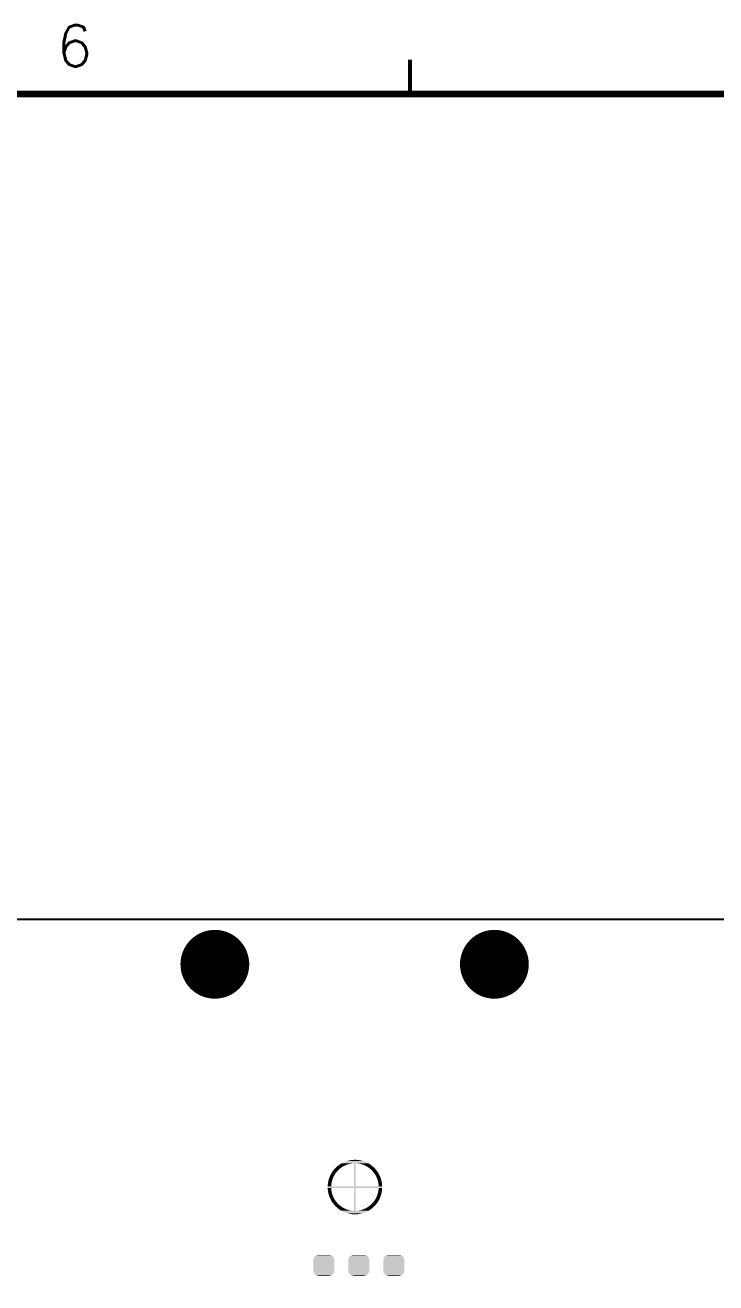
# Model space of a CAD drawing. Extents: x 295 to 953, y 10 to 290.
# Drawn here: x 756.5 to 806.7, y 198.6 to 290 of the extents above; entities that cross this region are included whole.
import ezdxf
from ezdxf.enums import TextEntityAlignment as Align

# ---------------------------------------------------------------- set-up
doc = ezdxf.new("R2010")
doc.units = 0
doc.header["$LTSCALE"] = 5
doc.header["$MEASUREMENT"] = 0
doc.layers.get('0').update_dxf_attribs({"linetype": 'CONTINUOUS', "lineweight": 25})
for name, color, linetype in [('DV-ABPB-A4_IN2', 3, 'CONTINUOUS'), ('문자', 4, 'CONTINUOUS'), ('테두리', 3, 'CONTINUOUS')]:
    doc.layers.add(name, color=color, linetype=linetype)
doc.styles.get("Standard").update_dxf_attribs({"font": 'simplex.shx'})

# ---------------------------------------------------------------- blocks, each defined once
blk = doc.blocks.new('C')
at = {"layer": '테두리'}
for points, const_width in [([(307.5, 287.5), (307.5, 285)], 0.3), ([(15, 285), (15, 15), (405, 15), (405, 285), (15, 285)], 0.5)]:
    blk.add_lwpolyline(points, dxfattribs=dict(at, const_width=const_width))
at = {"layer": '문자'}
blk.add_text('6', height=3, dxfattribs=at).set_placement((283.125, 288.5), align=Align.MIDDLE)

msp = doc.modelspace()

# ---------------------------------------------------------------- linework, layer by layer
at = {"color": 7, "const_width": 2.501}
for points in [[(769.047, 221.753, 1), (771.548, 221.753, 1)], [(789.367, 221.753, 1), (791.868, 221.753, 1)]]:
    msp.add_lwpolyline(points, format="xyb", close=True, dxfattribs=at)
at = {"color": 7}
for points in [[(779.92, 207.463), (779.976, 207.479), (781.04, 207.463), (780.985, 207.479)], [(779.976, 207.479), (779.981, 207.48), (780.985, 207.479), (780.979, 207.48)], [(779.981, 207.48), (780.037, 207.494), (780.979, 207.48), (780.924, 207.494)], [(780.037, 207.494), (780.043, 207.495), (780.924, 207.494), (780.917, 207.495)], [(780.043, 207.495), (780.099, 207.507), (780.917, 207.495), (780.862, 207.507)], [(780.099, 207.507), (780.105, 207.508), (780.862, 207.507), (780.855, 207.508)], [(780.105, 207.508), (780.162, 207.518), (780.855, 207.508), (780.799, 207.518)], [(780.162, 207.518), (780.167, 207.519), (780.799, 207.518), (780.793, 207.519)], [(780.167, 207.519), (780.225, 207.527), (780.793, 207.519), (780.736, 207.527)], [(780.225, 207.527), (780.23, 207.528), (780.736, 207.527), (780.73, 207.528)], [(780.23, 207.528), (780.288, 207.535), (780.73, 207.528), (780.673, 207.535)], [(780.288, 207.535), (780.293, 207.535), (780.673, 207.535), (780.666, 207.535)], [(780.293, 207.535), (780.352, 207.54), (780.666, 207.535), (780.61, 207.54)], [(780.352, 207.54), (780.356, 207.54), (780.61, 207.54), (780.602, 207.54)], [(780.356, 207.54), (780.416, 207.543), (780.602, 207.54), (780.547, 207.543)], [(780.416, 207.543), (780.42, 207.543), (780.547, 207.543), (780.536, 207.543)], [(780.42, 207.543), (780.483, 207.544), (780.536, 207.543), (780.483, 207.544)], [(778.762, 206.549), (778.789, 206.594), (779.063, 206.549), (779.095, 206.594)], [(778.789, 206.594), (778.791, 206.597), (779.095, 206.594), (779.097, 206.597)], [(778.791, 206.597), (778.82, 206.644), (779.097, 206.597), (779.134, 206.644)], [(778.82, 206.644), (778.823, 206.648), (779.134, 206.644), (779.136, 206.648)], [(778.823, 206.648), (778.851, 206.69), (779.136, 206.648), (779.171, 206.69)], [(778.851, 206.69), (778.858, 206.7), (779.171, 206.69), (779.181, 206.7)], [(778.858, 206.7), (778.883, 206.734), (779.181, 206.7), (779.211, 206.734)], [(778.883, 206.734), (778.895, 206.752), (779.211, 206.734), (779.228, 206.752)], [(778.895, 206.752), (778.915, 206.777), (779.228, 206.752), (779.252, 206.777)], [(778.915, 206.777), (778.934, 206.802), (779.252, 206.777), (779.277, 206.802)], [(778.934, 206.802), (778.948, 206.818), (779.277, 206.802), (779.294, 206.818)], [(778.948, 206.818), (778.975, 206.851), (779.294, 206.818), (779.33, 206.851)], [(778.975, 206.851), (778.981, 206.858), (779.33, 206.851), (779.338, 206.858)], [(778.981, 206.858), (779.015, 206.897), (779.338, 206.858), (779.383, 206.897)], [(779.015, 206.897), (779.017, 206.898), (779.383, 206.897), (779.385, 206.898)], [(779.017, 206.898), (779.05, 206.934), (779.385, 206.898), (779.429, 206.934)], [(779.05, 206.934), (779.06, 206.944), (779.429, 206.934), (779.444, 206.944)], [(779.06, 206.944), (779.085, 206.969), (779.444, 206.944), (779.477, 206.969)], [(779.085, 206.969), (779.105, 206.989), (779.477, 206.969), (779.507, 206.989)], [(779.105, 206.989), (779.119, 207.002), (779.507, 206.989), (779.526, 207.002)], [(779.119, 207.002), (779.152, 207.033), (779.526, 207.002), (779.573, 207.033)], [(779.152, 207.033), (779.154, 207.034), (779.573, 207.033), (779.576, 207.034)], [(779.154, 207.034), (779.188, 207.064), (779.576, 207.034), (779.627, 207.064)], [(779.188, 207.064), (779.199, 207.074), (779.627, 207.064), (779.645, 207.074)], [(779.199, 207.074), (779.222, 207.093), (779.645, 207.074), (779.679, 207.093)], [(779.222, 207.093), (779.248, 207.115), (779.679, 207.093), (779.722, 207.115)], [(779.248, 207.115), (779.255, 207.119), (779.722, 207.115), (779.732, 207.119)], [(779.255, 207.119), (779.287, 207.144), (779.732, 207.119), (779.785, 207.144)], [(779.287, 207.144), (779.299, 207.153), (779.785, 207.144), (779.807, 207.153)], [(779.299, 207.153), (779.318, 207.167), (779.807, 207.153), (779.84, 207.167)], [(779.318, 207.167), (779.347, 207.188), (779.84, 207.167), (779.895, 207.188)], [(779.347, 207.188), (779.35, 207.19), (779.895, 207.188), (779.902, 207.19)], [(779.35, 207.19), (779.375, 207.207), (779.902, 207.19), (779.951, 207.207)], [(779.375, 207.207), (779.401, 207.224), (779.951, 207.207), (780.008, 207.224)], [(779.401, 207.224), (779.403, 207.226), (780.008, 207.224), (780.013, 207.226)], [(779.403, 207.226), (779.425, 207.24), (780.013, 207.226), (780.065, 207.24)], [(779.425, 207.24), (779.446, 207.253), (780.065, 207.24), (780.123, 207.253)], [(779.446, 207.253), (779.457, 207.259), (780.123, 207.253), (780.156, 207.259)], [(779.457, 207.259), (779.465, 207.264), (780.156, 207.259), (780.181, 207.264)], [(779.465, 207.264), (779.481, 207.273), (780.181, 207.264), (780.24, 207.273)], [(779.481, 207.273), (779.493, 207.281), (780.24, 207.273), (780.299, 207.281)], [(779.493, 207.281), (779.502, 207.286), (780.299, 207.281), (780.358, 207.286)], [(779.502, 207.286), (779.508, 207.289), (780.358, 207.286), (780.417, 207.289)], [(779.508, 207.289), (779.512, 207.291), (781.453, 207.289), (781.449, 207.291)], [(779.512, 207.291), (779.562, 207.318), (781.449, 207.291), (781.399, 207.318)], [(779.562, 207.318), (779.567, 207.321), (781.399, 207.318), (781.393, 207.321)], [(779.567, 207.321), (779.619, 207.347), (781.393, 207.321), (781.342, 207.347)], [(779.619, 207.347), (779.624, 207.35), (781.342, 207.347), (781.336, 207.35)], [(779.624, 207.35), (779.677, 207.374), (781.336, 207.35), (781.284, 207.374)], [(779.677, 207.374), (779.682, 207.376), (781.284, 207.374), (781.279, 207.376)], [(779.682, 207.376), (779.735, 207.398), (781.279, 207.376), (781.226, 207.398)], [(779.735, 207.398), (779.74, 207.401), (781.226, 207.398), (781.22, 207.401)], [(779.74, 207.401), (779.794, 207.421), (781.22, 207.401), (781.167, 207.421)], [(779.794, 207.421), (779.8, 207.423), (781.167, 207.421), (781.161, 207.423)], [(779.8, 207.423), (779.854, 207.442), (781.161, 207.423), (781.107, 207.442)], [(779.854, 207.442), (779.859, 207.444), (781.107, 207.442), (781.101, 207.444)], [(779.859, 207.444), (779.915, 207.462), (781.101, 207.444), (781.046, 207.462)], [(779.915, 207.462), (779.92, 207.463), (781.046, 207.462), (781.04, 207.463)], [(780.417, 205.626), (780.417, 207.289), (780.544, 205.626), (780.544, 207.289)], [(780.56, 207.288), (780.544, 207.289), (781.454, 207.288), (781.453, 207.289)], [(780.582, 207.287), (780.56, 207.288), (781.456, 207.287), (781.454, 207.288)], [(780.641, 207.283), (780.582, 207.287), (781.464, 207.283), (781.456, 207.287)], [(780.7, 207.276), (780.641, 207.283), (781.475, 207.276), (781.464, 207.283)], [(780.759, 207.267), (780.7, 207.276), (781.49, 207.267), (781.475, 207.276)], [(780.817, 207.257), (780.759, 207.267), (781.508, 207.257), (781.49, 207.267)], [(780.821, 207.256), (780.817, 207.257), (781.509, 207.256), (781.508, 207.257)], [(780.875, 207.244), (780.821, 207.256), (781.528, 207.244), (781.509, 207.256)], [(780.933, 207.23), (780.875, 207.244), (781.551, 207.23), (781.528, 207.244)], [(780.959, 207.222), (780.933, 207.23), (781.563, 207.222), (781.551, 207.23)], [(780.989, 207.213), (780.959, 207.222), (781.576, 207.213), (781.563, 207.222)], [(781.046, 207.195), (780.989, 207.213), (781.603, 207.195), (781.576, 207.213)], [(781.068, 207.187), (781.046, 207.195), (781.615, 207.187), (781.603, 207.195)], [(781.101, 207.175), (781.068, 207.187), (781.632, 207.175), (781.615, 207.187)], [(781.156, 207.152), (781.101, 207.175), (781.663, 207.152), (781.632, 207.175)], [(781.162, 207.15), (781.156, 207.152), (781.667, 207.15), (781.663, 207.152)], [(781.21, 207.128), (781.162, 207.15), (781.694, 207.128), (781.667, 207.15)], [(781.246, 207.111), (781.21, 207.128), (781.717, 207.111), (781.694, 207.128)], [(781.264, 207.102), (781.246, 207.111), (781.727, 207.102), (781.717, 207.111)], [(781.316, 207.074), (781.264, 207.102), (781.761, 207.074), (781.727, 207.102)], [(781.323, 207.07), (781.316, 207.074), (781.766, 207.07), (781.761, 207.074)], [(781.367, 207.045), (781.323, 207.07), (781.795, 207.045), (781.766, 207.07)], [(781.394, 207.028), (781.367, 207.045), (781.813, 207.028), (781.795, 207.045)], [(781.418, 207.014), (781.394, 207.028), (781.829, 207.014), (781.813, 207.028)], [(781.46, 206.985), (781.418, 207.014), (781.86, 206.985), (781.829, 207.014)], [(781.467, 206.981), (781.46, 206.985), (781.864, 206.981), (781.86, 206.985)], [(781.515, 206.946), (781.467, 206.981), (781.899, 206.946), (781.864, 206.981)], [(781.522, 206.94), (781.515, 206.946), (781.905, 206.94), (781.899, 206.946)], [(781.562, 206.91), (781.522, 206.94), (781.933, 206.91), (781.905, 206.94)], [(781.581, 206.894), (781.562, 206.91), (781.948, 206.894), (781.933, 206.91)], [(781.607, 206.872), (781.581, 206.894), (781.967, 206.872), (781.948, 206.894)], [(781.636, 206.846), (781.607, 206.872), (781.99, 206.846), (781.967, 206.872)], [(781.651, 206.832), (781.636, 206.846), (782.001, 206.832), (781.99, 206.846)], [(781.688, 206.797), (781.651, 206.832), (782.03, 206.797), (782.001, 206.832)], [(781.694, 206.791), (781.688, 206.797), (782.034, 206.791), (782.03, 206.797)], [(781.736, 206.749), (781.694, 206.791), (782.067, 206.749), (782.034, 206.791)], [(781.738, 206.747), (781.736, 206.749), (782.069, 206.747), (782.067, 206.749)], [(781.776, 206.705), (781.738, 206.747), (782.099, 206.705), (782.069, 206.747)], [(781.784, 206.695), (781.776, 206.705), (782.106, 206.695), (782.099, 206.705)], [(781.814, 206.66), (781.784, 206.695), (782.13, 206.66), (782.106, 206.695)], [(781.828, 206.643), (781.814, 206.66), (782.141, 206.643), (782.13, 206.66)], [(781.851, 206.614), (781.828, 206.643), (782.159, 206.614), (782.141, 206.643)], [(781.869, 206.589), (781.851, 206.614), (782.175, 206.589), (782.159, 206.614)], [(781.886, 206.566), (781.869, 206.589), (782.188, 206.566), (782.175, 206.589)], [(781.908, 206.534), (781.886, 206.566), (782.207, 206.534), (782.188, 206.566)], [(778.5, 205.632), (778.502, 205.665), (778.755, 205.632), (778.756, 205.665)], [(778.502, 205.665), (778.504, 205.696), (778.756, 205.665), (778.758, 205.696)], [(778.504, 205.696), (778.506, 205.724), (778.758, 205.696), (778.761, 205.724)], [(778.506, 205.724), (778.509, 205.759), (778.761, 205.724), (778.765, 205.759)], [(778.509, 205.759), (778.512, 205.783), (778.765, 205.759), (778.767, 205.783)], [(778.512, 205.783), (778.516, 205.822), (778.767, 205.783), (778.773, 205.822)], [(778.516, 205.822), (778.519, 205.842), (778.773, 205.822), (778.776, 205.842)], [(778.519, 205.842), (778.525, 205.885), (778.776, 205.842), (778.784, 205.885)], [(778.525, 205.885), (778.528, 205.9), (778.784, 205.885), (778.786, 205.9)], [(778.528, 205.9), (778.537, 205.947), (778.786, 205.9), (778.797, 205.947)], [(778.537, 205.947), (778.539, 205.958), (778.797, 205.947), (778.799, 205.958)], [(778.539, 205.958), (778.55, 206.009), (778.799, 205.958), (778.812, 206.009)], [(778.55, 206.009), (778.551, 206.015), (778.812, 206.009), (778.813, 206.015)], [(778.551, 206.015), (778.565, 206.071), (778.813, 206.015), (778.829, 206.071)], [(778.565, 206.071), (778.566, 206.072), (778.829, 206.071), (778.83, 206.072)], [(778.566, 206.072), (778.582, 206.128), (778.83, 206.072), (778.848, 206.128)], [(778.582, 206.128), (778.583, 206.132), (778.848, 206.128), (778.85, 206.132)], [(778.583, 206.132), (778.599, 206.184), (778.85, 206.132), (778.869, 206.184)], [(778.599, 206.184), (778.602, 206.192), (778.869, 206.184), (778.872, 206.192)], [(778.602, 206.192), (778.618, 206.239), (778.872, 206.192), (778.891, 206.239)], [(778.618, 206.239), (778.623, 206.252), (778.891, 206.239), (778.897, 206.252)], [(778.623, 206.252), (778.639, 206.293), (778.897, 206.252), (778.915, 206.293)], [(778.639, 206.293), (778.646, 206.311), (778.915, 206.293), (778.924, 206.311)], [(778.646, 206.311), (778.661, 206.346), (778.924, 206.311), (778.941, 206.346)], [(778.661, 206.346), (778.671, 206.37), (778.941, 206.346), (778.953, 206.37)], [(778.671, 206.37), (778.684, 206.399), (778.953, 206.37), (778.969, 206.399)], [(778.684, 206.399), (778.698, 206.427), (778.969, 206.399), (778.985, 206.427)], [(778.698, 206.427), (778.709, 206.45), (778.985, 206.427), (778.998, 206.45)], [(778.709, 206.45), (778.726, 206.484), (778.998, 206.45), (779.019, 206.484)], [(778.726, 206.484), (778.735, 206.5), (779.019, 206.484), (779.03, 206.5)], [(778.735, 206.5), (778.757, 206.54), (779.03, 206.5), (779.056, 206.54)], [(778.757, 206.54), (778.762, 206.549), (779.056, 206.54), (779.063, 206.549)], [(781.92, 206.517), (781.908, 206.534), (782.216, 206.517), (782.207, 206.534)], [(781.945, 206.478), (781.92, 206.517), (782.237, 206.478), (782.216, 206.517)], [(781.952, 206.468), (781.945, 206.478), (782.243, 206.468), (782.237, 206.478)], [(781.979, 206.422), (781.952, 206.468), (782.266, 206.422), (782.243, 206.468)], [(781.982, 206.417), (781.979, 206.422), (782.268, 206.417), (782.266, 206.422)], [(782.01, 206.365), (781.982, 206.417), (782.292, 206.365), (782.268, 206.417)], [(782.01, 206.364), (782.01, 206.365), (782.292, 206.364), (782.292, 206.365)], [(782.037, 206.312), (782.01, 206.364), (782.314, 206.312), (782.292, 206.364)], [(782.04, 206.306), (782.037, 206.312), (782.317, 206.306), (782.314, 206.312)], [(782.062, 206.258), (782.04, 206.306), (782.335, 206.258), (782.317, 206.306)], [(782.066, 206.247), (782.062, 206.258), (782.34, 206.247), (782.335, 206.258)], [(782.084, 206.203), (782.066, 206.247), (782.355, 206.203), (782.34, 206.247)], [(782.091, 206.187), (782.084, 206.203), (782.361, 206.187), (782.355, 206.203)], [(782.105, 206.148), (782.091, 206.187), (782.373, 206.148), (782.361, 206.187)], [(782.113, 206.126), (782.105, 206.148), (782.38, 206.126), (782.373, 206.148)], [(782.125, 206.092), (782.113, 206.126), (782.389, 206.092), (782.38, 206.126)], [(782.133, 206.065), (782.125, 206.092), (782.397, 206.065), (782.389, 206.092)], [(782.142, 206.035), (782.133, 206.065), (782.404, 206.035), (782.397, 206.065)], [(782.15, 206.003), (782.142, 206.035), (782.412, 206.003), (782.404, 206.035)], [(782.157, 205.978), (782.15, 206.003), (782.417, 205.978), (782.412, 206.003)], [(782.165, 205.941), (782.157, 205.978), (782.425, 205.941), (782.417, 205.978)], [(782.17, 205.92), (782.165, 205.941), (782.429, 205.92), (782.425, 205.941)], [(782.178, 205.879), (782.17, 205.92), (782.436, 205.879), (782.429, 205.92)], [(782.181, 205.862), (782.178, 205.879), (782.439, 205.862), (782.436, 205.879)], [(782.189, 205.816), (782.181, 205.862), (782.445, 205.816), (782.439, 205.862)], [(782.191, 205.803), (782.189, 205.816), (782.447, 205.803), (782.445, 205.816)], [(782.197, 205.753), (782.191, 205.803), (782.452, 205.753), (782.447, 205.803)], [(782.198, 205.745), (782.197, 205.753), (782.453, 205.745), (782.452, 205.753)], [(782.203, 205.69), (782.198, 205.745), (782.457, 205.69), (782.453, 205.745)], [(782.203, 205.686), (782.203, 205.69), (782.458, 205.686), (782.457, 205.69)], [(782.206, 205.626), (782.203, 205.686), (782.46, 205.626), (782.458, 205.686)], [(778.499, 205.563), (778.5, 205.626), (782.461, 205.563), (782.46, 205.626)], [(778.5, 205.499), (778.499, 205.563), (782.46, 205.499), (782.461, 205.563)], [(778.5, 205.626), (778.5, 205.632), (778.754, 205.626), (778.755, 205.632)], [(778.503, 205.44), (778.5, 205.499), (778.757, 205.44), (778.754, 205.499)], [(778.503, 205.436), (778.503, 205.44), (778.758, 205.436), (778.757, 205.44)], [(778.508, 205.381), (778.503, 205.436), (778.763, 205.381), (778.758, 205.436)], [(778.508, 205.373), (778.508, 205.381), (778.764, 205.373), (778.763, 205.381)], [(778.514, 205.322), (778.508, 205.373), (778.77, 205.322), (778.764, 205.373)], [(778.515, 205.31), (778.514, 205.322), (778.772, 205.31), (778.77, 205.322)], [(778.522, 205.264), (778.515, 205.31), (778.779, 205.264), (778.772, 205.31)], [(778.524, 205.247), (778.522, 205.264), (778.782, 205.247), (778.779, 205.264)], [(778.532, 205.206), (778.524, 205.247), (778.79, 205.206), (778.782, 205.247)], [(778.536, 205.185), (778.532, 205.206), (778.795, 205.185), (778.79, 205.206)], [(778.543, 205.148), (778.536, 205.185), (778.804, 205.148), (778.795, 205.185)], [(778.549, 205.122), (778.543, 205.148), (778.81, 205.122), (778.804, 205.148)], [(778.556, 205.091), (778.549, 205.122), (778.819, 205.091), (778.81, 205.122)], [(778.564, 205.061), (778.556, 205.091), (778.828, 205.061), (778.819, 205.091)], [(778.571, 205.034), (778.564, 205.061), (778.836, 205.034), (778.828, 205.061)], [(778.581, 205), (778.571, 205.034), (778.848, 205), (778.836, 205.034)], [(778.588, 204.978), (778.581, 205), (778.855, 204.978), (778.848, 205)], [(778.6, 204.939), (778.588, 204.978), (778.87, 204.939), (778.855, 204.978)], [(778.606, 204.923), (778.6, 204.939), (778.876, 204.923), (778.87, 204.939)], [(778.621, 204.879), (778.606, 204.923), (778.894, 204.879), (778.876, 204.923)], [(778.625, 204.868), (778.621, 204.879), (778.899, 204.868), (778.894, 204.879)], [(778.644, 204.82), (778.625, 204.868), (778.921, 204.82), (778.899, 204.868)], [(778.646, 204.814), (778.644, 204.82), (778.924, 204.814), (778.921, 204.82)], [(778.668, 204.762), (778.646, 204.814), (778.95, 204.762), (778.924, 204.814)], [(778.669, 204.761), (778.668, 204.762), (778.95, 204.761), (778.95, 204.762)], [(778.693, 204.709), (778.669, 204.761), (778.979, 204.709), (778.95, 204.761)], [(780.417, 203.837), (780.417, 205.499), (780.544, 203.837), (780.544, 205.499)], [(781.992, 204.727), (782.007, 204.756), (782.276, 204.727), (782.29, 204.756)], [(782.007, 204.756), (782.02, 204.78), (782.29, 204.756), (782.3, 204.78)], [(782.02, 204.78), (782.037, 204.815), (782.3, 204.78), (782.315, 204.815)], [(782.037, 204.815), (782.046, 204.833), (782.315, 204.815), (782.322, 204.833)], [(782.046, 204.833), (782.064, 204.874), (782.322, 204.833), (782.338, 204.874)], [(782.064, 204.874), (782.07, 204.887), (782.338, 204.874), (782.342, 204.887)], [(782.07, 204.887), (782.089, 204.933), (782.342, 204.887), (782.359, 204.933)], [(782.089, 204.933), (782.092, 204.942), (782.359, 204.933), (782.362, 204.942)], [(782.092, 204.942), (782.111, 204.994), (782.362, 204.942), (782.378, 204.994)], [(782.111, 204.994), (782.112, 204.997), (782.378, 204.994), (782.379, 204.997)], [(782.112, 204.997), (782.131, 205.054), (782.379, 204.997), (782.395, 205.054)], [(782.131, 205.055), (782.147, 205.111), (782.395, 205.055), (782.409, 205.111)], [(782.131, 205.054), (782.131, 205.055), (782.395, 205.054), (782.395, 205.055)], [(782.147, 205.111), (782.149, 205.117), (782.409, 205.111), (782.411, 205.117)], [(782.149, 205.117), (782.162, 205.168), (782.411, 205.117), (782.422, 205.168)], [(782.162, 205.168), (782.164, 205.179), (782.422, 205.168), (782.424, 205.179)], [(782.164, 205.179), (782.174, 205.226), (782.424, 205.179), (782.432, 205.226)], [(782.174, 205.226), (782.177, 205.241), (782.432, 205.226), (782.435, 205.241)], [(782.177, 205.241), (782.185, 205.284), (782.435, 205.241), (782.442, 205.284)], [(782.185, 205.284), (782.188, 205.304), (782.442, 205.284), (782.444, 205.304)], [(782.188, 205.304), (782.193, 205.343), (782.444, 205.304), (782.449, 205.343)], [(782.193, 205.343), (782.196, 205.367), (782.449, 205.343), (782.452, 205.367)], [(782.196, 205.367), (782.2, 205.402), (782.452, 205.367), (782.455, 205.402)], [(782.2, 205.402), (782.202, 205.43), (782.455, 205.402), (782.457, 205.43)], [(782.202, 205.43), (782.204, 205.461), (782.457, 205.43), (782.459, 205.461)], [(782.204, 205.461), (782.206, 205.493), (782.459, 205.461), (782.46, 205.493)], [(782.206, 205.493), (782.206, 205.499), (782.46, 205.493), (782.46, 205.499)], [(778.695, 204.704), (778.693, 204.709), (778.982, 204.704), (778.979, 204.709)], [(778.718, 204.658), (778.695, 204.704), (779.009, 204.658), (778.982, 204.704)], [(778.723, 204.647), (778.718, 204.658), (779.016, 204.647), (779.009, 204.658)], [(778.744, 204.608), (778.723, 204.647), (779.041, 204.608), (779.016, 204.647)], [(778.754, 204.592), (778.744, 204.608), (779.052, 204.592), (779.041, 204.608)], [(778.772, 204.56), (778.754, 204.592), (779.074, 204.56), (779.052, 204.592)], [(778.786, 204.537), (778.772, 204.56), (779.091, 204.537), (779.074, 204.56)], [(778.801, 204.512), (778.786, 204.537), (779.11, 204.512), (779.091, 204.537)], [(778.819, 204.483), (778.801, 204.512), (779.133, 204.483), (779.11, 204.512)], [(778.831, 204.466), (778.819, 204.483), (779.147, 204.466), (779.133, 204.483)], [(778.855, 204.43), (778.831, 204.466), (779.176, 204.43), (779.147, 204.466)], [(778.862, 204.42), (778.855, 204.43), (779.185, 204.42), (779.176, 204.43)], [(778.892, 204.379), (778.862, 204.42), (779.223, 204.379), (779.185, 204.42)], [(778.894, 204.377), (778.892, 204.379), (779.225, 204.377), (779.223, 204.379)], [(778.926, 204.334), (778.894, 204.377), (779.266, 204.334), (779.225, 204.377)], [(778.931, 204.329), (778.926, 204.334), (779.272, 204.329), (779.266, 204.334)], [(778.96, 204.293), (778.931, 204.329), (779.309, 204.293), (779.272, 204.329)], [(778.971, 204.28), (778.96, 204.293), (779.325, 204.28), (779.309, 204.293)], [(778.993, 204.254), (778.971, 204.28), (779.353, 204.254), (779.325, 204.28)], [(779.013, 204.232), (778.993, 204.254), (779.38, 204.232), (779.353, 204.254)], [(779.028, 204.216), (779.013, 204.232), (779.399, 204.216), (779.38, 204.232)], [(779.056, 204.186), (779.028, 204.216), (779.438, 204.186), (779.399, 204.216)], [(779.062, 204.18), (779.056, 204.186), (779.446, 204.18), (779.438, 204.186)], [(779.097, 204.145), (779.062, 204.18), (779.494, 204.145), (779.446, 204.18)], [(779.101, 204.141), (779.097, 204.145), (779.5, 204.141), (779.494, 204.145)], [(779.131, 204.112), (779.101, 204.141), (779.543, 204.112), (779.5, 204.141)], [(779.147, 204.097), (779.131, 204.112), (779.567, 204.097), (779.543, 204.112)], [(779.166, 204.081), (779.147, 204.097), (779.593, 204.081), (779.567, 204.097)], [(779.195, 204.055), (779.166, 204.081), (779.638, 204.055), (779.593, 204.081)], [(779.2, 204.051), (779.195, 204.055), (779.645, 204.051), (779.638, 204.055)], [(779.233, 204.024), (779.2, 204.051), (779.697, 204.024), (779.645, 204.051)], [(779.244, 204.015), (779.233, 204.024), (779.714, 204.015), (779.697, 204.024)], [(779.266, 203.998), (779.244, 204.015), (779.75, 203.998), (779.714, 204.015)], [(779.294, 203.976), (779.266, 203.998), (779.798, 203.976), (779.75, 203.998)], [(779.298, 203.973), (779.294, 203.976), (779.804, 203.973), (779.798, 203.976)], [(779.328, 203.951), (779.298, 203.973), (779.859, 203.951), (779.804, 203.973)], [(779.345, 203.939), (779.328, 203.951), (779.893, 203.939), (779.859, 203.951)], [(779.357, 203.931), (779.345, 203.939), (779.915, 203.931), (779.893, 203.939)], [(779.385, 203.912), (779.357, 203.931), (779.971, 203.912), (779.915, 203.931)], [(779.398, 203.904), (779.385, 203.912), (780.002, 203.904), (779.971, 203.912)], [(779.41, 203.896), (779.398, 203.904), (780.028, 203.896), (780.002, 203.904)], [(779.433, 203.881), (779.41, 203.896), (780.085, 203.881), (780.028, 203.896)], [(779.452, 203.87), (779.433, 203.881), (780.14, 203.87), (780.085, 203.881)], [(779.453, 203.869), (779.452, 203.87), (780.143, 203.869), (780.14, 203.87)], [(779.471, 203.858), (779.453, 203.869), (780.202, 203.858), (780.143, 203.869)], [(779.486, 203.85), (779.471, 203.858), (780.26, 203.85), (780.202, 203.858)], [(779.497, 203.843), (779.486, 203.85), (780.319, 203.843), (780.26, 203.85)], [(779.504, 203.839), (779.497, 203.843), (780.378, 203.839), (780.319, 203.843)], [(779.506, 203.838), (779.504, 203.839), (780.401, 203.838), (780.378, 203.839)], [(779.508, 203.837), (779.506, 203.838), (780.417, 203.837), (780.401, 203.838)], [(779.512, 203.835), (779.508, 203.837), (781.449, 203.835), (781.453, 203.837)], [(779.562, 203.807), (779.512, 203.835), (781.398, 203.807), (781.449, 203.835)], [(780.544, 203.837), (780.603, 203.84), (781.453, 203.837), (781.458, 203.84)], [(780.603, 203.84), (780.662, 203.845), (781.458, 203.84), (781.467, 203.845)], [(780.662, 203.845), (780.721, 203.853), (781.467, 203.845), (781.48, 203.853)], [(780.721, 203.853), (780.779, 203.862), (781.48, 203.853), (781.496, 203.862)], [(780.779, 203.862), (780.804, 203.867), (781.496, 203.862), (781.504, 203.867)], [(780.804, 203.867), (780.837, 203.873), (781.504, 203.867), (781.514, 203.873)], [(780.837, 203.873), (780.895, 203.886), (781.514, 203.873), (781.535, 203.886)], [(780.895, 203.886), (780.948, 203.9), (781.535, 203.886), (781.558, 203.9)], [(780.948, 203.9), (780.952, 203.901), (781.558, 203.9), (781.56, 203.901)], [(780.952, 203.901), (781.009, 203.919), (781.56, 203.901), (781.585, 203.919)], [(781.009, 203.919), (781.059, 203.936), (781.585, 203.919), (781.61, 203.936)], [(781.059, 203.936), (781.065, 203.938), (781.61, 203.936), (781.613, 203.938)], [(781.065, 203.938), (781.121, 203.959), (781.613, 203.938), (781.643, 203.959)], [(781.121, 203.959), (781.154, 203.973), (781.643, 203.959), (781.662, 203.973)], [(781.154, 203.973), (781.175, 203.982), (781.662, 203.973), (781.674, 203.982)], [(781.175, 203.982), (781.229, 204.006), (781.674, 203.982), (781.706, 204.006)], [(781.229, 204.006), (781.239, 204.011), (781.706, 204.006), (781.712, 204.011)], [(781.239, 204.011), (781.282, 204.033), (781.712, 204.011), (781.739, 204.033)], [(781.282, 204.033), (781.316, 204.051), (781.739, 204.033), (781.761, 204.051)], [(781.316, 204.051), (781.334, 204.061), (781.761, 204.051), (781.773, 204.061)], [(781.334, 204.061), (781.385, 204.092), (781.773, 204.061), (781.807, 204.092)], [(781.385, 204.092), (781.388, 204.093), (781.807, 204.092), (781.809, 204.093)], [(781.388, 204.093), (781.435, 204.123), (781.809, 204.093), (781.841, 204.123)], [(781.435, 204.123), (781.454, 204.137), (781.841, 204.123), (781.855, 204.137)], [(781.454, 204.137), (781.484, 204.157), (781.855, 204.137), (781.876, 204.157)], [(781.484, 204.157), (781.517, 204.181), (781.876, 204.157), (781.9, 204.181)], [(781.517, 204.181), (781.531, 204.192), (781.9, 204.181), (781.911, 204.192)], [(781.531, 204.192), (781.576, 204.228), (781.911, 204.192), (781.944, 204.228)], [(781.576, 204.228), (781.578, 204.229), (781.944, 204.228), (781.945, 204.229)], [(781.578, 204.229), (781.623, 204.268), (781.945, 204.229), (781.979, 204.268)], [(781.623, 204.268), (781.631, 204.275), (781.979, 204.268), (781.986, 204.275)], [(781.631, 204.275), (781.667, 204.307), (781.986, 204.275), (782.013, 204.307)], [(781.667, 204.307), (781.683, 204.324), (782.013, 204.307), (782.026, 204.324)], [(781.683, 204.324), (781.709, 204.349), (782.026, 204.324), (782.046, 204.349)], [(781.709, 204.349), (781.733, 204.374), (782.046, 204.349), (782.065, 204.374)], [(781.733, 204.374), (781.75, 204.392), (782.065, 204.374), (782.078, 204.392)], [(781.75, 204.392), (781.78, 204.425), (782.078, 204.392), (782.102, 204.425)], [(781.78, 204.425), (781.789, 204.436), (782.102, 204.425), (782.11, 204.436)], [(781.789, 204.436), (781.824, 204.478), (782.11, 204.436), (782.138, 204.478)], [(781.824, 204.478), (781.827, 204.482), (782.138, 204.478), (782.14, 204.482)], [(781.827, 204.482), (781.863, 204.528), (782.14, 204.482), (782.17, 204.528)], [(781.863, 204.528), (781.866, 204.532), (782.17, 204.528), (782.172, 204.532)], [(781.866, 204.532), (781.898, 204.576), (782.172, 204.532), (782.198, 204.576)], [(781.898, 204.576), (781.905, 204.586), (782.198, 204.576), (782.204, 204.586)], [(781.905, 204.586), (781.931, 204.626), (782.204, 204.586), (782.226, 204.626)], [(781.931, 204.626), (781.941, 204.642), (782.226, 204.626), (782.234, 204.642)], [(781.941, 204.642), (781.962, 204.676), (782.234, 204.642), (782.252, 204.676)], [(781.962, 204.676), (781.975, 204.699), (782.252, 204.676), (782.263, 204.699)], [(781.975, 204.699), (781.992, 204.727), (782.263, 204.699), (782.276, 204.727)], [(779.568, 203.805), (779.562, 203.807), (781.393, 203.805), (781.398, 203.807)], [(779.619, 203.779), (779.568, 203.805), (781.342, 203.779), (781.393, 203.805)], [(779.624, 203.776), (779.619, 203.779), (781.336, 203.776), (781.342, 203.779)], [(779.676, 203.752), (779.624, 203.776), (781.284, 203.752), (781.336, 203.776)], [(779.682, 203.75), (779.676, 203.752), (781.279, 203.75), (781.284, 203.752)], [(779.735, 203.727), (779.682, 203.75), (781.226, 203.727), (781.279, 203.75)], [(779.741, 203.725), (779.735, 203.727), (781.22, 203.725), (781.226, 203.727)], [(779.794, 203.704), (779.741, 203.725), (781.166, 203.704), (781.22, 203.725)], [(779.8, 203.702), (779.794, 203.704), (781.161, 203.702), (781.166, 203.704)], [(779.854, 203.683), (779.8, 203.702), (781.107, 203.683), (781.161, 203.702)], [(779.86, 203.681), (779.854, 203.683), (781.101, 203.681), (781.107, 203.683)], [(779.914, 203.664), (779.86, 203.681), (781.046, 203.664), (781.101, 203.681)], [(779.92, 203.663), (779.914, 203.664), (781.041, 203.663), (781.046, 203.664)], [(779.975, 203.647), (779.92, 203.663), (780.985, 203.647), (781.041, 203.663)], [(779.982, 203.646), (779.975, 203.647), (780.979, 203.646), (780.985, 203.647)], [(780.037, 203.632), (779.982, 203.646), (780.923, 203.632), (780.979, 203.646)], [(780.043, 203.631), (780.037, 203.632), (780.918, 203.631), (780.923, 203.632)], [(780.099, 203.619), (780.043, 203.631), (780.861, 203.619), (780.918, 203.631)], [(780.105, 203.618), (780.099, 203.619), (780.856, 203.618), (780.861, 203.619)], [(780.161, 203.608), (780.105, 203.618), (780.799, 203.608), (780.856, 203.618)], [(780.168, 203.607), (780.161, 203.608), (780.793, 203.607), (780.799, 203.608)], [(780.224, 203.598), (780.168, 203.607), (780.736, 203.598), (780.793, 203.607)], [(780.231, 203.598), (780.224, 203.598), (780.73, 203.598), (780.736, 203.598)], [(780.287, 203.591), (780.231, 203.598), (780.673, 203.591), (780.73, 203.598)], [(780.294, 203.591), (780.287, 203.591), (780.667, 203.591), (780.673, 203.591)], [(780.35, 203.586), (780.294, 203.591), (780.609, 203.586), (780.667, 203.591)], [(780.358, 203.586), (780.35, 203.586), (780.604, 203.586), (780.609, 203.586)], [(780.414, 203.583), (780.358, 203.586), (780.545, 203.583), (780.604, 203.586)], [(780.425, 203.583), (780.414, 203.583), (780.541, 203.583), (780.545, 203.583)], [(780.477, 203.582), (780.425, 203.583), (780.477, 203.582), (780.541, 203.583)], [(777.458, 200.254), (777.464, 200.324), (778.982, 200.254), (778.974, 200.324)], [(777.458, 199.492), (777.458, 200.254), (778.982, 199.492), (778.982, 200.254)], [(777.464, 200.324), (777.47, 200.342), (778.974, 200.324), (778.972, 200.342)], [(777.47, 200.342), (777.49, 200.408), (778.972, 200.342), (778.948, 200.408)], [(777.49, 200.408), (777.5, 200.424), (778.948, 200.408), (778.942, 200.424)], [(777.5, 200.424), (777.535, 200.484), (778.942, 200.424), (778.903, 200.484)], [(777.535, 200.484), (777.548, 200.498), (778.903, 200.484), (778.894, 200.498)], [(777.548, 200.498), (777.595, 200.547), (778.894, 200.498), (778.842, 200.547)], [(777.595, 200.547), (777.612, 200.558), (778.842, 200.547), (778.83, 200.558)], [(777.612, 200.558), (777.669, 200.595), (778.83, 200.558), (778.767, 200.595)], [(777.669, 200.595), (777.69, 200.603), (778.767, 200.595), (778.754, 200.603)], [(777.69, 200.603), (777.751, 200.625), (778.754, 200.603), (778.682, 200.625)], [(777.751, 200.625), (777.783, 200.629), (778.682, 200.625), (778.671, 200.629)], [(777.783, 200.629), (777.839, 200.635), (778.671, 200.629), (778.601, 200.635)], [(779.998, 200.254), (780.004, 200.324), (781.522, 200.254), (781.514, 200.324)], [(779.998, 199.492), (779.998, 200.254), (781.522, 199.492), (781.522, 200.254)], [(780.004, 200.324), (780.01, 200.342), (781.514, 200.324), (781.512, 200.342)], [(780.01, 200.342), (780.03, 200.408), (781.512, 200.342), (781.488, 200.408)], [(780.03, 200.408), (780.04, 200.424), (781.488, 200.408), (781.482, 200.424)], [(780.04, 200.424), (780.075, 200.484), (781.482, 200.424), (781.443, 200.484)], [(780.075, 200.484), (780.088, 200.498), (781.443, 200.484), (781.434, 200.498)], [(780.088, 200.498), (780.135, 200.547), (781.434, 200.498), (781.382, 200.547)], [(780.135, 200.547), (780.152, 200.558), (781.382, 200.547), (781.37, 200.558)], [(780.152, 200.558), (780.209, 200.595), (781.37, 200.558), (781.307, 200.595)], [(780.209, 200.595), (780.23, 200.603), (781.307, 200.595), (781.294, 200.603)], [(780.23, 200.603), (780.291, 200.625), (781.294, 200.603), (781.222, 200.625)], [(780.291, 200.625), (780.323, 200.629), (781.222, 200.625), (781.211, 200.629)], [(780.323, 200.629), (780.379, 200.635), (781.211, 200.629), (781.141, 200.635)], [(782.538, 200.254), (782.544, 200.324), (784.062, 200.254), (784.054, 200.324)], [(782.538, 199.492), (782.538, 200.254), (784.062, 199.492), (784.062, 200.254)], [(782.544, 200.324), (782.55, 200.342), (784.054, 200.324), (784.052, 200.342)], [(782.55, 200.342), (782.57, 200.408), (784.052, 200.342), (784.028, 200.408)], [(782.57, 200.408), (782.58, 200.424), (784.028, 200.408), (784.022, 200.424)], [(782.58, 200.424), (782.615, 200.484), (784.022, 200.424), (783.983, 200.484)], [(782.615, 200.484), (782.628, 200.498), (783.983, 200.484), (783.974, 200.498)], [(782.628, 200.498), (782.675, 200.547), (783.974, 200.498), (783.922, 200.547)], [(782.675, 200.547), (782.692, 200.558), (783.922, 200.547), (783.91, 200.558)], [(782.692, 200.558), (782.749, 200.595), (783.91, 200.558), (783.847, 200.595)], [(782.749, 200.595), (782.77, 200.603), (783.847, 200.595), (783.834, 200.603)], [(782.77, 200.603), (782.831, 200.625), (783.834, 200.603), (783.762, 200.625)], [(782.831, 200.625), (782.863, 200.629), (783.762, 200.625), (783.751, 200.629)], [(782.863, 200.629), (782.919, 200.635), (783.751, 200.629), (783.681, 200.635)], [(777.466, 199.422), (777.458, 199.492), (778.975, 199.422), (778.982, 199.492)], [(777.468, 199.405), (777.466, 199.422), (778.97, 199.405), (778.975, 199.422)], [(777.492, 199.339), (777.468, 199.405), (778.949, 199.339), (778.97, 199.405)], [(777.498, 199.322), (777.492, 199.339), (778.94, 199.322), (778.949, 199.339)], [(777.537, 199.263), (777.498, 199.322), (778.905, 199.263), (778.94, 199.322)], [(777.546, 199.249), (777.537, 199.263), (778.891, 199.249), (778.905, 199.263)], [(777.598, 199.199), (777.546, 199.249), (778.844, 199.199), (778.891, 199.249)], [(780.006, 199.422), (779.998, 199.492), (781.515, 199.422), (781.522, 199.492)], [(780.008, 199.405), (780.006, 199.422), (781.51, 199.405), (781.515, 199.422)], [(780.032, 199.339), (780.008, 199.405), (781.489, 199.339), (781.51, 199.405)], [(780.038, 199.322), (780.032, 199.339), (781.48, 199.322), (781.489, 199.339)], [(780.077, 199.263), (780.038, 199.322), (781.445, 199.263), (781.48, 199.322)], [(780.086, 199.249), (780.077, 199.263), (781.431, 199.249), (781.445, 199.263)], [(780.138, 199.199), (780.086, 199.249), (781.384, 199.199), (781.431, 199.249)], [(782.546, 199.422), (782.538, 199.492), (784.055, 199.422), (784.062, 199.492)], [(782.548, 199.405), (782.546, 199.422), (784.05, 199.405), (784.055, 199.422)], [(782.572, 199.339), (782.548, 199.405), (784.029, 199.339), (784.05, 199.405)], [(782.578, 199.322), (782.572, 199.339), (784.02, 199.322), (784.029, 199.339)], [(782.617, 199.263), (782.578, 199.322), (783.985, 199.263), (784.02, 199.322)], [(782.626, 199.249), (782.617, 199.263), (783.971, 199.249), (783.985, 199.263)], [(782.678, 199.199), (782.626, 199.249), (783.924, 199.199), (783.971, 199.249)], [(777.609, 199.188), (777.598, 199.199), (778.827, 199.188), (778.844, 199.199)], [(777.672, 199.151), (777.609, 199.188), (778.771, 199.151), (778.827, 199.188)], [(777.685, 199.144), (777.672, 199.151), (778.75, 199.144), (778.771, 199.151)], [(777.757, 199.121), (777.685, 199.144), (778.688, 199.121), (778.75, 199.144)], [(777.769, 199.118), (777.757, 199.121), (778.656, 199.118), (778.688, 199.121)], [(777.839, 199.111), (777.769, 199.118), (778.601, 199.111), (778.656, 199.118)], [(780.149, 199.188), (780.138, 199.199), (781.367, 199.188), (781.384, 199.199)], [(780.212, 199.151), (780.149, 199.188), (781.311, 199.151), (781.367, 199.188)], [(780.225, 199.144), (780.212, 199.151), (781.29, 199.144), (781.311, 199.151)], [(780.297, 199.121), (780.225, 199.144), (781.228, 199.121), (781.29, 199.144)], [(780.309, 199.118), (780.297, 199.121), (781.196, 199.118), (781.228, 199.121)], [(780.379, 199.111), (780.309, 199.118), (781.141, 199.111), (781.196, 199.118)], [(782.689, 199.188), (782.678, 199.199), (783.907, 199.188), (783.924, 199.199)], [(782.752, 199.151), (782.689, 199.188), (783.851, 199.151), (783.907, 199.188)], [(782.765, 199.144), (782.752, 199.151), (783.83, 199.144), (783.851, 199.151)], [(782.837, 199.121), (782.765, 199.144), (783.768, 199.121), (783.83, 199.144)], [(782.849, 199.118), (782.837, 199.121), (783.736, 199.118), (783.768, 199.121)], [(782.919, 199.111), (782.849, 199.118), (783.681, 199.111), (783.736, 199.118)]]:
    msp.add_solid(points, dxfattribs=at)
at = {"layer": 'DV-ABPB-A4_IN2', "color": 7}
msp.add_line((872.629, 225.002), (501.479, 225.002), dxfattribs=at)

# ---------------------------------------------------------------- block references
msp.add_blockref('C', (476.978, 0))

doc.saveas('drawing.dxf')
